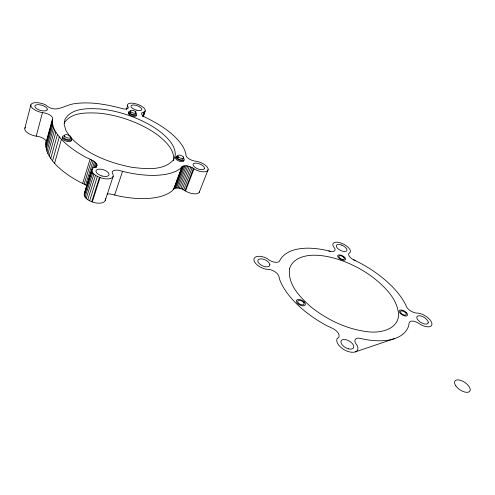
<?xml version="1.0" encoding="UTF-8"?>
<svg xmlns="http://www.w3.org/2000/svg" width="495" height="495" viewBox="0 0 495 495"><rect width="100%" height="100%" fill="white"/><g stroke="black" fill="none" stroke-linecap="round" stroke-linejoin="round"><path stroke-width="0.74" d="M105.237 198.656L105.404 199.324A11.045 5.445 17.5 0 1 93.939 202.48C89.948 201.174 83.606 198.65 84.292 193.514L91.86 169.203L93.598 167.539C103.022 165.181 90.053 158.759 86.873 157.825A70.005 30.003 18.7 0 1 61.411 139.299C56.554 133.805 50.911 126.417 52.693 118.682L52.235 117.117A8.149 3.434 16.4 0 0 44.637 112.971L40.807 112.297A10.605 4.387 16.4 0 1 30.894 104.736L31.42 103.938A10.605 4.387 16.4 0 1 45.472 104.779C55.242 113.578 62.76 105.998 73.136 103.894C90.078 101.172 107.26 104.495 123.608 108.925A7.221 2.859 19 0 0 128.341 107.409L127.425 105.447A9.405 3.706 19.4 0 1 136.725 104.049L138.557 104.699A9.405 3.706 19.4 0 1 145.239 110.936L143.284 116.783M94.458 161.58L86.984 185.6L79.528 181.888A68.916 31.222 18.4 0 1 54.592 163.313C49.686 157.75 45.082 150.703 45.893 142.95L52.352 119.394M145.239 110.936L144.082 112.043L142.065 112.6A7.147 2.846 19.8 0 0 143.909 116.585C154.564 121.826 165.126 127.66 173.869 135.828A70.005 30.003 18.7 0 1 185.588 152.856L185.941 154.65A7.45 3.18 21.2 0 0 194.195 160.986L196.571 161.302A9.968 4.325 21.4 0 1 208.147 169.637L207.813 170.472A9.968 4.325 21.4 0 1 195.166 169.556C191.058 166.611 183.917 163.325 180.378 168.541A70.005 30.003 18.7 0 1 126.138 172.21L117.798 170.138A8.378 3.892 18.6 0 0 112.192 172.526L113.275 175.279A11.23 5.247 17.9 0 1 101.741 178.107C97.769 176.727 91.321 174.358 91.86 169.203M107.093 194.071A8.236 4.04 18.2 0 1 109.958 193.922L118.187 195.884A68.916 31.222 18.4 0 0 172.031 190.94L173.832 188.942L182.16 166.642M45.893 142.95L46.239 142.207L45.806 140.599A8.019 3.57 15.8 0 0 38.344 136.478L34.557 135.865A10.438 4.566 15.8 0 1 24.843 128.267L30.894 104.736M36.197 136.181L42.471 112.637M45.763 144.719L52.247 121.108M45.893 146.86L52.402 123.175M46.301 149.069L52.847 125.328M46.988 151.34L53.571 127.543M47.953 153.667L54.58 129.814M49.203 156.043L55.873 132.14M50.725 158.443L57.445 134.498M52.526 160.875L59.295 136.886M54.592 163.313L61.411 139.299M82.634 183.478L90.034 159.433M84.169 184.035L91.594 160.003M85.666 184.759L93.122 160.745M84.094 194.64L91.674 170.299M85.183 191.8L86.328 188.125M87.244 185.186L89.304 178.565M90.684 174.153L92.516 168.269M84.36 195.884L91.959 171.505M93.963 167.582L95.56 162.49M85.091 197.177L92.72 172.774M94.997 167.793L96.364 163.424M95.931 167.267L96.847 164.352M86.248 198.464L93.908 174.054M96.296 167.415L96.983 165.225M87.788 199.695L95.486 175.273M89.644 200.803L97.373 176.393M91.724 201.75L99.489 177.352M92.28 201.929L100.052 177.538M126.417 109.42L127.568 105.85M129.016 114.258L129.337 113.256M130.333 113.25L130.822 111.746M105.249 200.456L113.138 176.381M114.642 195.073L122.543 171.35M142.609 116.443L144.082 112.043M143.086 116.721L144.8 111.598M177.748 158.412L178.318 156.878M173.442 189.659L181.783 167.254M173.832 188.942L174.512 188.447L182.859 166.172M174.512 188.447L175.453 188.112L183.781 165.874M175.453 188.112L176.616 187.964L184.944 165.751M176.616 187.964L177.94 187.995L186.287 165.806M177.94 187.995L179.382 188.205L187.741 166.048M179.382 188.205L180.873 188.589L189.245 166.45M199.578 191.478L199.231 192.351A9.82 4.505 21.2 0 1 186.689 191.676L182.346 189.133L190.742 167.007M173.238 160.745L173.764 159.353C174.061 149.366 166.054 141.929 158.988 136.014A57.958 25.09 18.7 0 0 98.499 113.12C86.817 112.687 71.292 111.944 64.14 123.1M183.744 189.808L192.159 167.687M185 190.581L193.446 168.467M185.532 191.002L193.984 168.882M199.231 192.351L208.147 169.637M24.843 128.267L25.375 127.432M84.292 193.514L84.954 192.536M355.2 351.926L394.67 338.568M330.53 251.386L331.817 251.54A7.394 3.378 26.5 0 0 334.898 248.694L333.154 246.114A9.665 4.356 26.9 0 1 339.991 242.729L341.816 243.348A9.665 4.356 26.9 0 1 350.417 251.955L348.709 253.78A7.382 3.335 27.5 0 0 352.242 259.034L359.191 262.56A72.357 35.473 28.2 0 1 404.774 303.051L405.993 305.508A7.895 3.651 30.3 0 0 415.979 313.057L418.077 313.125A10.618 4.95 30.9 0 1 431.801 322.95L431.968 324.175A10.618 4.95 30.9 0 1 421.22 324.906L419.259 323.65A8.192 3.892 31 0 0 410.058 321.558L409.142 322.889L408.678 325.84A72.357 35.473 28.2 0 1 366.362 339.657L358.473 338.079A8.774 4.591 30.3 0 0 355.125 342.336L357.433 346.042A11.701 6.231 29.9 0 1 349.445 351.883L347.212 351.178A11.701 6.231 29.9 0 1 337.336 338.302L337.745 338.165A8.768 4.665 29 0 0 331.823 328.012L326.836 325.704A72.357 35.473 28.2 0 1 279.737 279.694L278.871 276.235L277.707 274.119A8.192 4.189 25.3 0 0 269.385 269.515L265.902 269.175A10.636 5.352 24.8 0 1 253.954 260.166L253.985 258.972A10.636 5.352 24.8 0 1 265.926 257.951L267.337 258.724A7.92 3.911 25 0 0 279.143 261.558L279.96 260.221A72.357 35.473 28.2 0 1 328.723 250.897L330.53 251.386L328.822 250.922M180.873 188.589L182.346 189.133M353.226 259.627L355.435 260.661M183.435 158.097L183.695 158.344A4.412 1.906 20.8 0 1 182.587 160.652A4.412 1.906 20.8 0 1 177.012 158.722L176.492 158.221A4.412 1.906 20.8 0 1 177.625 155.931M70.742 137.517C86.928 154.477 109.952 163.127 132.561 167.421C146.13 168.888 163.189 171.035 173.467 159.984L175.298 155.164C175.546 145.19 167.489 137.808 160.423 131.911A58.132 24.899 18.8 0 0 99.78 108.919C87.9 108.405 72.047 107.644 64.981 119.233L64.183 124.548L65.94 130.575L69.863 136.453M70.915 137.647L71.398 138.161A4.82 2.116 16.9 0 1 69.467 140.493A4.82 2.116 16.9 0 1 63.379 138.402L62.89 137.888A4.82 2.116 16.9 0 1 64.065 135.649M135.395 113.683A2.97 1.188 19.3 0 1 133.99 114.722A2.97 1.188 19.3 0 1 130.494 113.404L130.166 113.095A2.97 1.188 19.3 0 1 130.29 111.882M70.358 138.476A3.391 1.491 16.9 0 1 68.483 139.757A3.391 1.491 16.9 0 1 64.505 138.291L64.164 137.926A3.391 1.491 16.9 0 1 64.523 136.478M182.884 158.672A3.1 1.343 20.8 0 1 181.597 159.953A3.1 1.343 20.8 0 1 177.934 158.592L177.569 158.239A3.1 1.343 20.8 0 1 177.55 156.822M130.457 111.127A4.22 1.689 19.3 0 0 129.108 113.033L129.572 113.479A4.22 1.689 19.3 0 0 134.9 115.36A4.22 1.689 19.3 0 0 136.23 113.442L135.76 113.002A4.22 1.689 19.3 0 0 135.16 112.569M183.868 160.318A4.405 1.906 20.7 0 1 181.455 161.661A4.405 1.906 20.7 0 1 176.635 159.743L176.115 159.248A4.405 1.906 20.7 0 1 176.604 157.039M136.354 115.273A4.214 1.695 19.3 0 1 133.829 116.319A4.214 1.695 19.3 0 1 129.244 114.481L128.78 114.036A4.214 1.695 19.3 0 1 128.372 112.835M128.582 112.532A4.214 1.695 19.3 0 1 128.96 112.309M71.379 139.769A4.814 2.122 16.9 0 1 68.718 141.595A4.814 2.122 16.9 0 1 63.057 139.51L62.574 138.996A4.814 2.122 16.9 0 1 62.599 137.214M289.637 268.445C287.23 284.588 300.385 297.594 311.473 307.346C328.111 320.339 347.991 329.744 369.14 331.891C380.915 333.11 397.887 329.361 398.617 314.944C397.64 299.091 385.135 287.199 373.533 277.788A60.081 29.428 28.1 0 0 312.401 255.241C303.342 255.575 292.613 258.842 289.637 268.445M269.855 264.8L269.726 265.481A6.447 3.248 24.8 0 1 263.198 266.093A6.447 3.248 24.8 0 1 257.833 260.84L257.982 260.166A6.447 3.248 24.8 0 1 264.497 259.597A6.447 3.248 24.8 0 1 269.855 264.8M204.46 168.362L204.256 168.869A6.045 2.624 21.4 0 1 197.746 168.826A6.045 2.624 21.4 0 1 193.081 164.42L193.304 163.919A6.045 2.624 21.4 0 1 199.788 163.994A6.045 2.624 21.4 0 1 204.46 168.362M47.124 109.871L46.697 110.317A6.429 2.661 16.4 0 1 38.994 109.89A6.429 2.661 16.4 0 1 35.04 105.683L35.485 105.249A6.429 2.661 16.4 0 1 43.158 105.701A6.429 2.661 16.4 0 1 47.124 109.871M348.616 348.864L347.267 348.437A7.091 3.774 29.9 0 1 340.944 342.268A7.091 3.774 29.9 0 1 346.104 339.749L347.434 340.17A7.091 3.774 29.9 0 1 353.752 346.333A7.091 3.774 29.9 0 1 348.616 348.864M102.05 176.003L100.695 175.546A6.806 3.18 17.9 0 1 96.061 170.639A6.806 3.18 17.9 0 1 102.991 169.643L104.327 170.094A6.806 3.18 17.9 0 1 108.956 174.989A6.806 3.18 17.9 0 1 102.05 176.003M341.748 245.167L340.64 244.79A5.86 2.642 26.9 0 0 336.303 246.201A5.86 2.642 26.9 0 0 341.538 250.854L342.664 251.237A5.86 2.642 26.9 0 0 346.983 249.814A5.86 2.642 26.9 0 0 341.748 245.167M136.193 110.113L135.061 109.717A5.699 2.246 19.4 0 1 131.008 105.911A5.699 2.246 19.4 0 1 136.595 105.515L137.709 105.911A5.699 2.246 19.4 0 1 141.756 109.717A5.699 2.246 19.4 0 1 136.193 110.113M344.631 257.282L344.025 256.744A4.337 1.992 27.2 0 0 338.747 254.975A4.337 1.992 27.2 0 0 338.636 257.839L339.242 258.384A4.337 1.992 27.2 0 0 344.539 260.172A4.337 1.992 27.2 0 0 344.631 257.282M406.302 312.512L405.622 311.906A4.659 2.203 30.3 0 0 400.115 310.099A4.659 2.203 30.3 0 0 400.393 313.496L401.074 314.108A4.659 2.203 30.3 0 0 406.599 315.928A4.659 2.203 30.3 0 0 406.302 312.512M343.747 257.369L343.32 256.985A3.05 1.405 27.2 0 0 339.607 255.736A3.05 1.405 27.2 0 0 339.533 257.759L339.954 258.142A3.05 1.405 27.2 0 0 343.679 259.392A3.05 1.405 27.2 0 0 343.747 257.369M405.43 312.654L404.953 312.227A3.279 1.547 30.3 0 0 401.08 310.959A3.279 1.547 30.3 0 0 401.278 313.347L401.754 313.774A3.279 1.547 30.3 0 0 405.64 315.055A3.279 1.547 30.3 0 0 405.43 312.654M135.667 111.889L135.339 111.573A2.97 1.182 19.3 0 0 131.596 110.255A2.97 1.182 19.3 0 0 130.655 111.592L130.983 111.907A2.97 1.182 19.3 0 0 134.739 113.231A2.97 1.182 19.3 0 0 135.667 111.889M183.2 156.791L182.834 156.451A3.106 1.337 20.8 0 0 178.918 155.09A3.106 1.337 20.8 0 0 178.132 156.705L178.503 157.051A3.106 1.337 20.8 0 0 182.42 158.412A3.106 1.337 20.8 0 0 183.2 156.791M304.406 302.148L303.744 301.505A4.901 2.562 27.1 0 0 297.712 299.562A4.901 2.562 27.1 0 0 297.303 303.119L297.959 303.769A4.901 2.562 27.1 0 0 304.017 305.731A4.901 2.562 27.1 0 0 304.406 302.148M303.355 302.29L302.897 301.839A3.446 1.801 27.1 0 0 298.646 300.471A3.446 1.801 27.1 0 0 298.361 302.977L298.825 303.435A3.446 1.801 27.1 0 0 303.082 304.809A3.446 1.801 27.1 0 0 303.355 302.29M70.624 136.465L70.284 136.106A3.391 1.485 16.9 0 0 66.002 134.64A3.391 1.485 16.9 0 0 64.635 136.261L64.981 136.626A3.391 1.485 16.9 0 0 69.269 138.099A3.391 1.485 16.9 0 0 70.624 136.465M428.243 322.493L428.15 321.75A6.441 3.001 30.9 0 0 422.087 316.379A6.441 3.001 30.9 0 0 416.778 317.307L416.858 318.044A6.441 3.001 30.9 0 0 422.934 323.464A6.441 3.001 30.9 0 0 428.243 322.493M455.901 385.958A9.009 4.412 34.1 0 0 469.483 391.582A9.009 4.412 34.1 0 0 461.786 380.785A9.009 4.412 34.1 0 0 455.901 385.958"/></g></svg>
